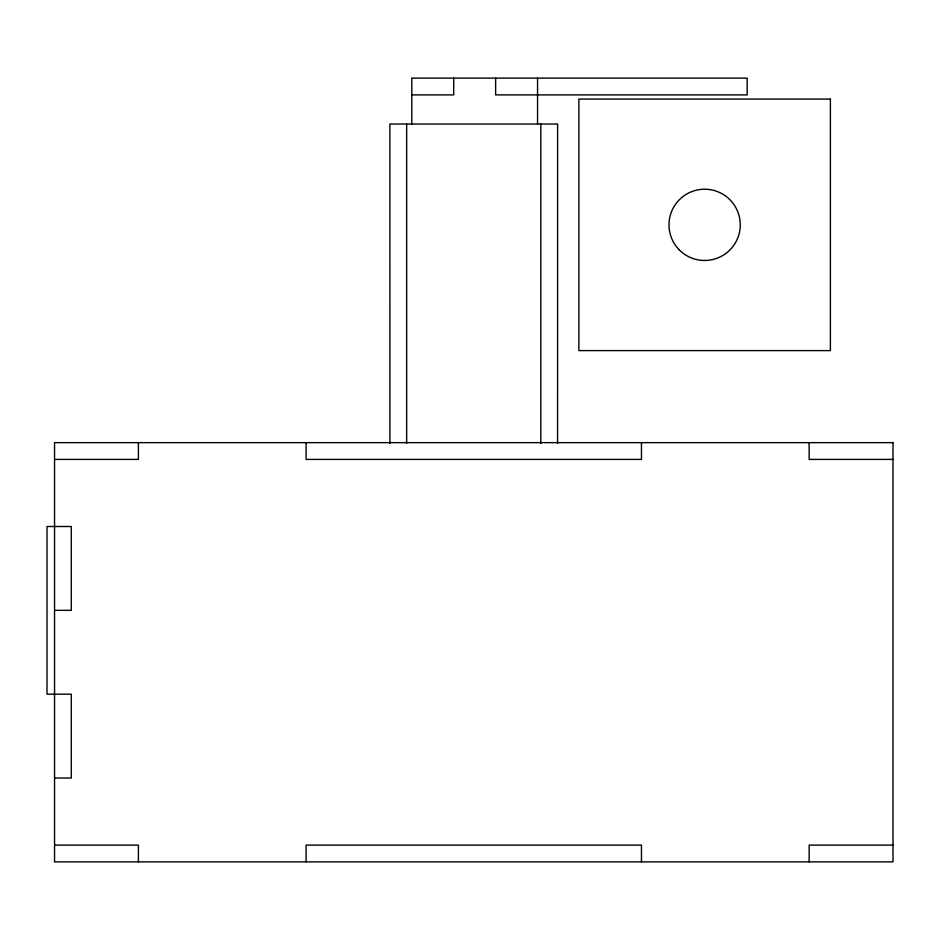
<?xml version="1.0" encoding="UTF-8"?>
<svg xmlns="http://www.w3.org/2000/svg" width="940" height="940" viewBox="0 0 940 940"><rect width="100%" height="100%" fill="white"/><g stroke="black" fill="none" stroke-linecap="round" stroke-linejoin="round"><path stroke-width="1.41" d="M411.791 94.893L453.714 94.893L453.714 78.126M54.544 459.413L138.392 459.413L138.392 442.646M893 459.413L809.152 459.413L809.152 442.646M54.297 526.494L47 526.494L47 694.19L54.297 694.19M54.544 526.494L71.311 526.494L71.311 610.342L54.544 610.342M54.544 694.19L71.311 694.19L71.311 778.026L54.544 778.026M54.544 845.107L138.392 845.107L138.392 861.874M893 845.107L809.152 845.107L809.152 861.874M641.468 442.646L641.468 459.413L306.088 459.413L306.088 442.646M641.468 861.874L641.468 845.107L306.088 845.107L306.088 861.874M557.573 443.375L557.62 124.033L389.889 124.033L389.924 443.375M540.806 124.033L540.806 443.375M537.562 78.126L537.562 124.056M495.639 78.126L495.639 94.893L747.171 94.893L747.171 78.126L411.791 78.126L411.791 124.056M406.656 124.033L406.656 443.375M830.396 99.076L578.864 99.076L578.864 350.608L830.396 350.608L830.396 99.076M893 442.646L54.544 442.646L54.544 861.874L893 861.874L893 442.646M679.432 250.04A35.638 35.638 0 0 0 739.052 234.06A35.638 35.638 0 0 0 695.412 190.421A35.638 35.638 0 0 0 679.432 250.04"/></g></svg>
